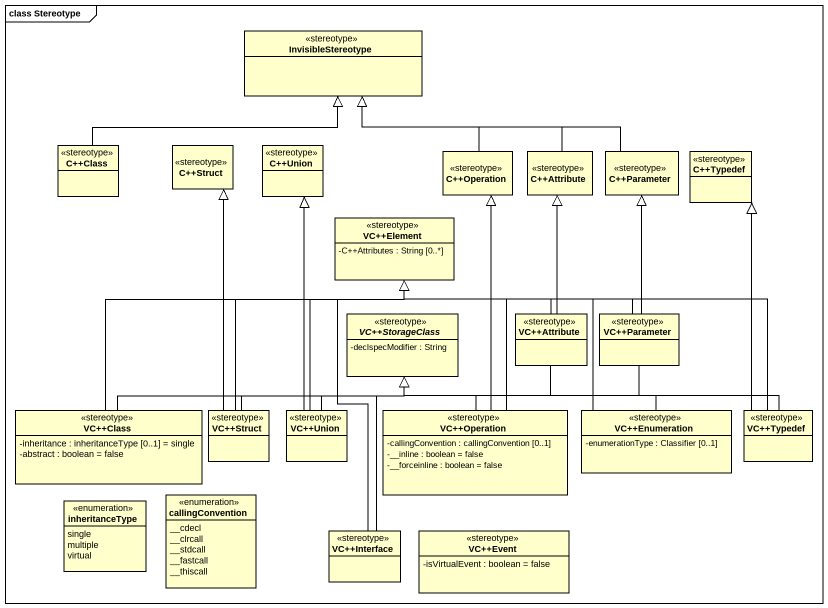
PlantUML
@startuml
mainframe class Stereotype
hide circle
hide empty members
skinparam classAttributeIconSize 0
class InvisibleStereotype <<stereotype>>
class "C++Class" as C_Class <<stereotype>>
class "C++Struct" as C_Struct <<stereotype>>
class "C++Union" as C_Union <<stereotype>>
class "C++Operation" as C_Operation <<stereotype>>
class "C++Attribute" as C_Attribute <<stereotype>>
class "C++Parameter" as C_Parameter <<stereotype>>
class "C++Typedef" as C_Typedef <<stereotype>>
class "VC++Element" as VC_Element <<stereotype>> {
  -C++Attributes : String [0..*]
}
abstract class "VC++StorageClass" as VC_StorageClass <<stereotype>> {
  -declspecModifier : String
}
class "VC++Attribute" as VC_Attribute <<stereotype>>
class "VC++Parameter" as VC_Parameter <<stereotype>>
class "VC++Class" as VC_Class <<stereotype>> {
  -inheritance : inheritanceType [0..1] = single
  -abstract : boolean = false
}
class "VC++Struct" as VC_Struct <<stereotype>>
class "VC++Union" as VC_Union <<stereotype>>
class "VC++Operation" as VC_Operation <<stereotype>> {
  -callingConvention : callingConvention [0..1]
  -__inline : boolean = false
  -__forceinline : boolean = false
}
class "VC++Enumeration" as VC_Enumeration <<stereotype>> {
  -enumerationType : Classifier [0..1]
}
class "VC++Typedef" as VC_Typedef <<stereotype>>
enum inheritanceType {
  single
  multiple
  virtual
}
enum callingConvention {
  ~__cdecl
  ~__clrcall
  ~__stdcall
  ~__fastcall
  ~__thiscall
}
class "VC++Interface" as VC_Interface <<stereotype>>
class "VC++Event" as VC_Event <<stereotype>> {
  -isVirtualEvent : boolean = false
}
C_Class -right-|> InvisibleStereotype
C_Operation -up-|> InvisibleStereotype
C_Attribute -left-|> InvisibleStereotype
C_Parameter -left-|> InvisibleStereotype
VC_Attribute -up-|> C_Attribute
VC_Attribute -left-|> VC_Element
VC_Attribute -left-|> VC_StorageClass
VC_Parameter -up-|> C_Parameter
VC_Parameter -left-|> VC_Element
VC_Parameter -left-|> VC_StorageClass
VC_Class -up-|> VC_Element
VC_Class -right-|> VC_StorageClass
VC_Struct -up-|> C_Struct
VC_Struct -up-|> VC_Element
VC_Struct -right-|> VC_StorageClass
VC_Union -up-|> C_Union
VC_Union -up-|> VC_Element
VC_Union -up-|> VC_StorageClass
VC_Operation -up-|> C_Operation
VC_Operation -up-|> VC_Element
VC_Operation -up-|> VC_StorageClass
VC_Enumeration -up-|> VC_Element
VC_Enumeration -left-|> VC_StorageClass
VC_Typedef -up-|> C_Typedef
VC_Typedef -left-|> VC_Element
VC_Typedef -left-|> VC_StorageClass
VC_Interface -up-|> VC_Element
VC_Interface -up-|> VC_StorageClass
@enduml
